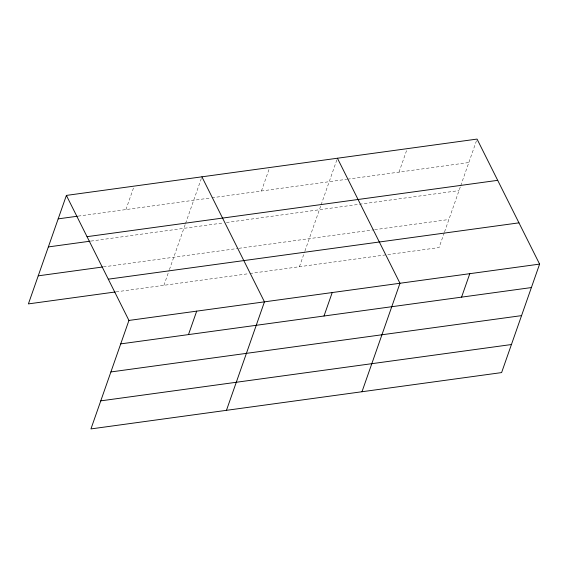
<?xml version="1.0" encoding="UTF-8"?>
<svg xmlns="http://www.w3.org/2000/svg" width="568" height="568" viewBox="0 0 568 568"><rect width="100%" height="100%" fill="white"/><g stroke="black" fill="none" stroke-linecap="round" stroke-linejoin="round"><path stroke-width="0.43" stroke-dasharray="2.84 2.13" d="M125.933 209.571L134.147 186.119M163.918 285.306L169.122 270.446M169.413 269.623L185.317 224.211M185.601 223.387L201.91 176.826M261.457 190.983L269.665 167.532M299.435 266.711L304.64 251.858M304.931 251.035L320.835 205.623M321.126 204.799L337.428 158.238M399.027 172.111L407.242 148.66M444.268 232.71L439.064 247.563L386.709 254.748M444.559 231.886L460.456 186.467M460.747 185.644L477.056 139.082M78.157 216.124L211.069 197.891M211.935 197.778L346.665 179.296M347.538 179.176L468.841 162.54M90.916 241.088L222.961 222.976M226.433 222.5L459.015 190.599M103.376 266.896L238.027 248.429M238.901 248.308L373.843 229.799M374.717 229.678L448.89 219.504M116.142 291.86L249.054 273.627M249.92 273.506L385.835 254.862"/><path stroke-width="0.85" d="M66.392 195.413L128.936 320.437L90.944 428.918L501.608 372.587L539.6 264.106L477.056 139.082L66.392 195.413L28.4 303.894L115.268 291.973M188.484 334.595L196.691 311.143M226.462 410.33L264.454 301.849L201.91 176.826M324.001 316.007L332.216 292.555M361.986 391.743L399.971 283.262L337.428 158.238M461.571 297.142L469.786 273.684M58.177 218.865L77.291 216.245M87.032 236.671L497.696 180.34M48.351 246.924L90.049 241.201M38.226 275.835L102.51 267.017M108.296 279.179L518.96 222.848M128.936 320.437L539.6 264.106M120.721 343.889L531.385 287.564M110.895 371.948L521.559 315.623M100.77 400.859L511.434 344.535"/></g></svg>
